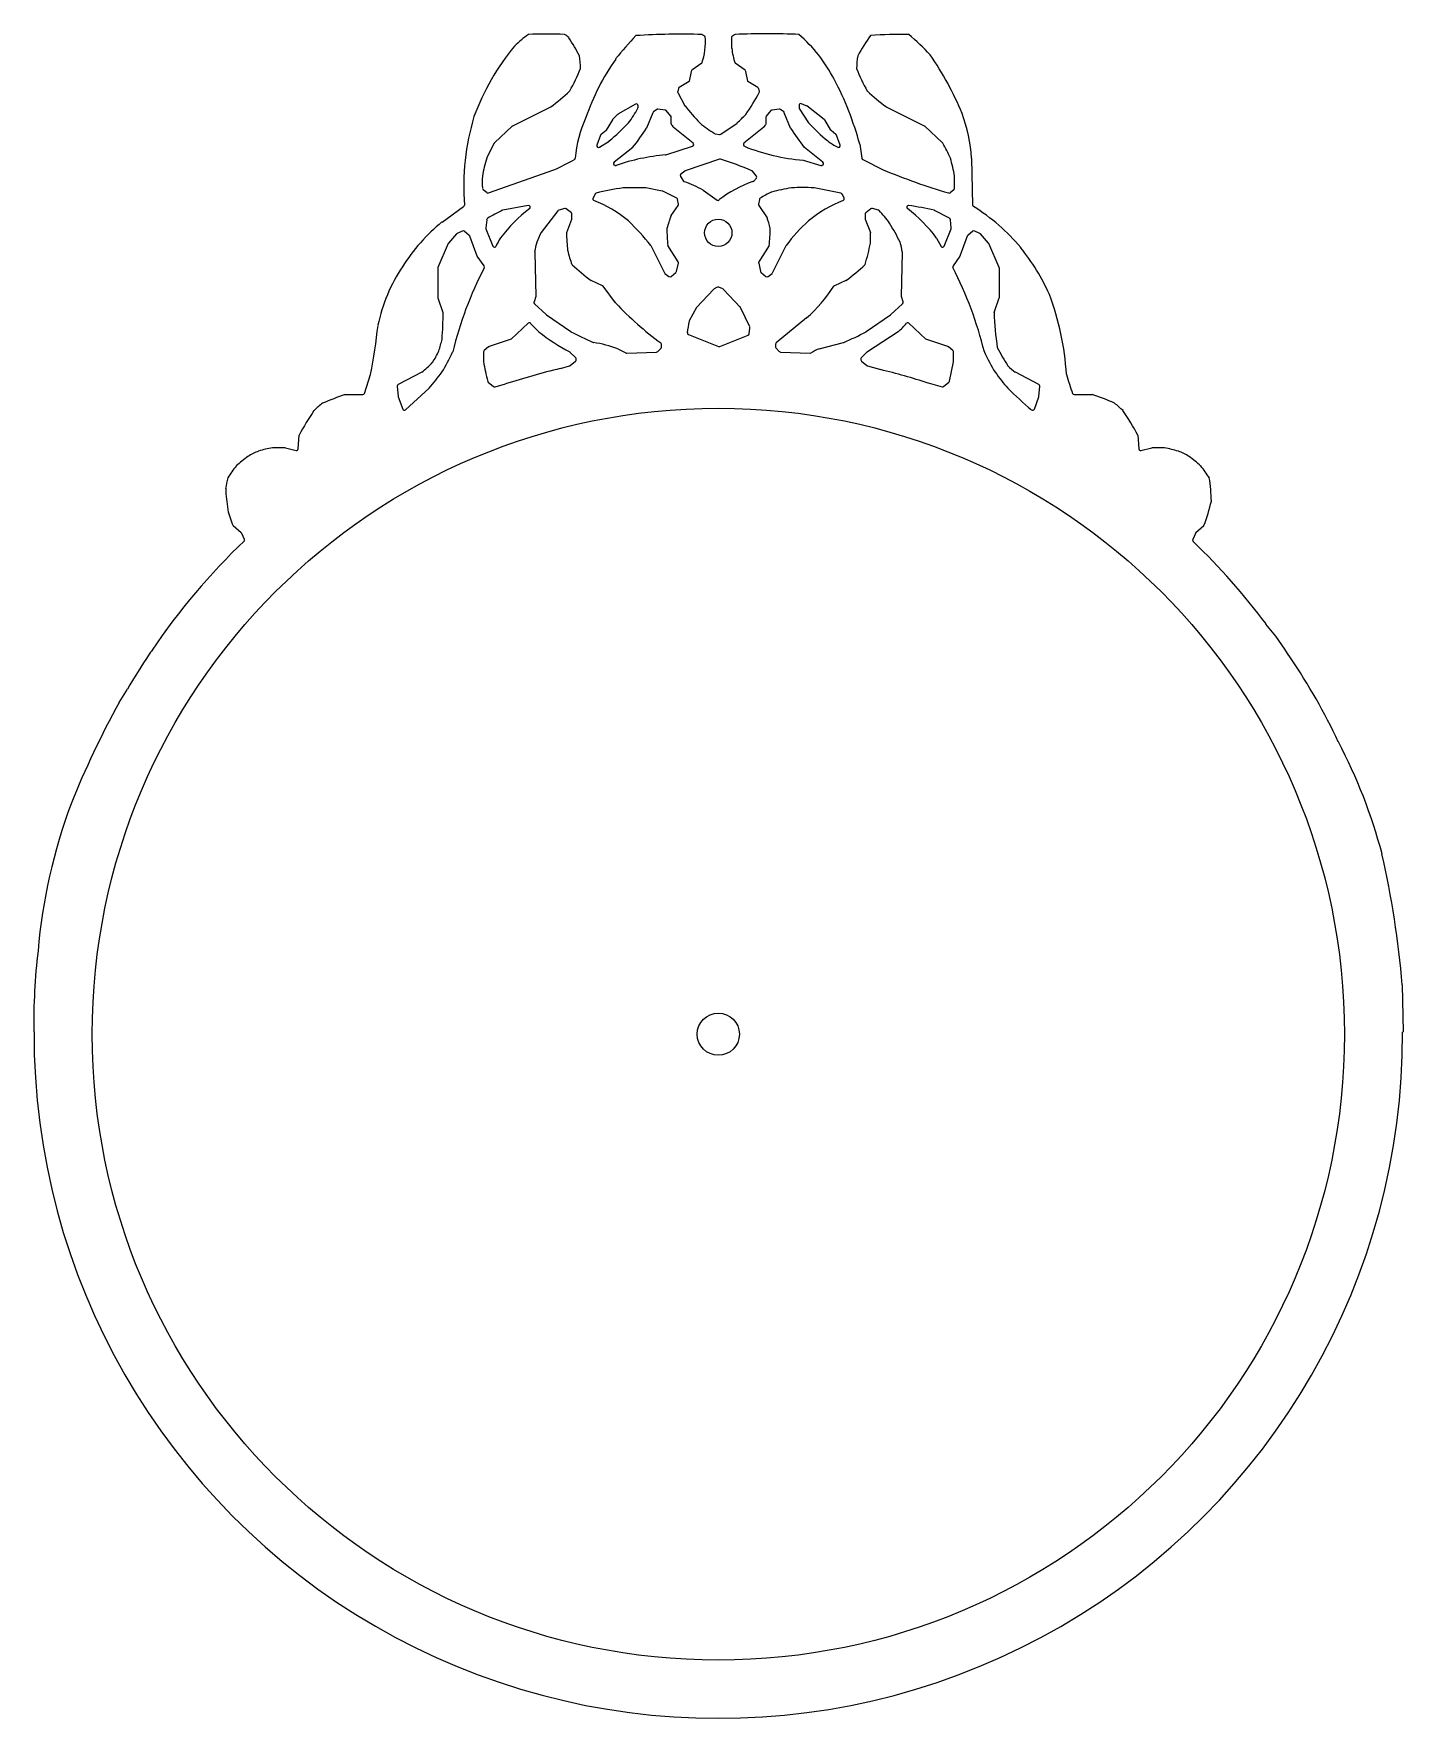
# Model space of a CAD drawing. Header units: millimetres. Extents: x -59 to 59, y -59 to 86.
import ezdxf

# ---------------------------------------------------------------- set-up
doc = ezdxf.new("R2010")
doc.units = ezdxf.units.MM
for name, color, linetype in [('CUT_INNER', 6, 'Continuous'), ('CUT_OUTER', 1, 'Continuous'), ('GUIDE', 3, 'Continuous')]:
    doc.layers.add(name, color=color, linetype=linetype)

msp = doc.modelspace()

# ---------------------------------------------------------------- linework, layer by layer
at = {"layer": 'CUT_INNER'}
for points in [[(-7.14, 80.2), (-8.65, 79.33)], [(-6.92, 79.92), (-6.92, 80.07)], [(6.96, 80.11), (6.96, 79.92)], [(7.58, 80.07), (7.17, 80.24)], [(9.14, 78.88), (7.62, 80.05)], [(-8.68, 79.31), (-9.11, 78.88), (-9.12, 78.86), (-9.13, 78.85), (-9.67, 77.95), (-9.67, 77.95)], [(-5.65, 79.47), (-6.18, 78.13), (-6.18, 78.13)], [(-5.31, 79.75), (-5.6, 79.53)], [(-4.59, 79.7), (-5.2, 79.78)], [(-4.1, 79.18), (-4.49, 79.65)], [(-4.07, 78.5), (-4.07, 78.5), (-4.07, 79.09)], [(4.11, 79.09), (4.11, 78.5), (4.11, 78.5)], [(4.53, 79.65), (4.14, 79.18)], [(5.24, 79.78), (4.63, 79.7)], [(5.64, 79.53), (5.35, 79.75)], [(6.22, 78.13), (6.22, 78.13), (5.69, 79.47)], [(6.98, 79.84), (7.77, 78.6), (7.78, 78.59)], [(9.71, 77.95), (9.71, 77.95), (9.18, 78.84)], [(-10.15, 77.54), (-10.47, 76.67)], [(-10.24, 76.49), (-9.41, 77.02), (-9.4, 77.03)], [(-9.67, 77.95), (-9.68, 77.94), (-10.1, 77.6)], [(-2.17, 76.83), (-3.88, 78.22), (-3.89, 78.22)], [(3.92, 78.22), (3.92, 78.22), (2.21, 76.83)], [(10.14, 77.6), (9.72, 77.94), (9.71, 77.95)], [(10.5, 76.67), (10.19, 77.54)], [(-7.38, 76.48), (-7.38, 76.47), (-8.98, 75.19)], [(-4.54, 75.83), (-4.52, 75.83), (-2.22, 76.57)], [(9.02, 75.19), (7.42, 76.47), (7.42, 76.48)], [(-8.92, 74.93), (-8.89, 74.92)], [(-2.9, 74.44), (-3.23, 74.17)], [(0.11, 75.45), (-2.85, 74.46)], [(2.9, 74.45), (2.89, 74.46)], [(3.29, 74.01), (2.94, 74.42)], [(7.32, 75.37), (7.33, 75.37), (8.85, 74.92)], [(8.93, 74.92), (8.96, 74.93)], [(-4.83, 72.71), (-6.26, 72.98), (-6.27, 72.98)], [(-3.59, 72.1), (-4.79, 72.7)], [(-3.26, 73.97), (-2.99, 73.57)], [(-1.31, 72.8), (-0.11, 71.94)], [(3.03, 73.55), (3.28, 73.81)], [(10.56, 72.54), (8.26, 72.98), (8.24, 72.98)], [(-16.39, 71.46), (-18.57, 71.06), (-18.58, 71.05)], [(-13.24, 71.22), (-13.76, 71.07)], [(-10.63, 72.46), (-10.8, 72.11)], [(-4.07, 70.59), (-4.07, 70.6), (-3.46, 71.46)], [(-3.44, 71.57), (-3.51, 71.99)], [(3.55, 71.99), (3.47, 71.57)], [(3.5, 71.46), (4.2, 70.41), (4.2, 70.41)], [(4.58, 72.62), (4.56, 72.61)], [(10.84, 72.11), (10.67, 72.46)], [(13.8, 71.07), (13.28, 71.22)], [(-19.97, 70.24), (-20.05, 69.53)], [(-18.58, 71.05), (-18.59, 71.05)], [(-13.84, 71.01), (-15.27, 69.14), (-15.28, 69.12)], [(-12.67, 70.82), (-13.11, 71.19)], [(-13.07, 69.12), (-13.07, 69.13), (-12.63, 70.29)], [(-12.62, 70.35), (-12.62, 70.71)], [(12.65, 70.71), (12.65, 70.35)], [(12.66, 70.29), (13.11, 69.13), (13.11, 69.12)], [(13.14, 71.19), (12.71, 70.82)], [(19.94, 70.36), (18.65, 71.04), (18.63, 71.05), (18.62, 71.05)], [(20.09, 69.53), (20.01, 70.24)], [(-22.56, 69.01), (-23.26, 68.22)], [(-22.08, 69.26), (-22.51, 69.04)], [(-21.47, 68.87), (-21.91, 69.25)], [(-20.2, 66.25), (-20.79, 67.1), (-20.79, 67.1), (-20.79, 67.11), (-21.42, 68.81)], [(-20.04, 69.46), (-19.44, 67.95)], [(15.69, 68.29), (15.68, 68.3)], [(18.81, 68.66), (18.81, 68.66), (19.21, 67.93)], [(19.48, 67.95), (20.08, 69.46)], [(21.46, 68.81), (20.83, 67.11), (20.83, 67.1), (20.83, 67.1), (20.24, 66.25)], [(21.95, 69.25), (21.51, 68.87)], [(22.55, 69.04), (22.11, 69.26)], [(23.3, 68.22), (22.6, 69.01)], [(-23.28, 68.18), (-24.18, 66.12)], [(-15.83, 67.47), (-15.83, 67.45), (-15.74, 63.61), (-15.74, 63.61), (-15.74, 63.61), (-15.89, 63.15)], [(-5.82, 68.02), (-5.81, 68.02), (-4.64, 65.66)], [(-3.46, 66.6), (-4.34, 68.02), (-4.35, 68.02)], [(4.38, 68.02), (4.38, 68.02), (3.5, 66.6)], [(4.67, 65.66), (5.85, 68.02), (5.85, 68.02)], [(15.93, 63.15), (15.78, 63.61), (15.78, 63.61), (15.78, 63.61), (15.87, 67.45), (15.87, 67.47)], [(24.22, 66.12), (23.32, 68.18)], [(-24.19, 66.06), (-24.19, 63.54)], [(-4.6, 65.61), (-4.26, 65.34)], [(-4.07, 65.34), (-3.65, 65.69)], [(-3.6, 65.77), (-3.44, 66.49)], [(3.48, 66.49), (3.64, 65.77)], [(3.69, 65.69), (4.11, 65.34)], [(4.3, 65.34), (4.63, 65.61)], [(24.23, 63.54), (24.23, 66.06)], [(-9.99, 64.55), (-10.96, 64.99), (-10.96, 64.99)], [(-8.84, 63.06), (-8.85, 63.06), (-9.93, 64.5)], [(-0.41, 64.23), (-1.85, 62.71)], [(-0.09, 64.41), (-0.37, 64.27)], [(0.4, 64.27), (0.04, 64.41)], [(1.89, 62.71), (0.46, 64.23)], [(11, 64.99), (11, 64.99), (10.02, 64.55)], [(-24.18, 63.49), (-23.74, 62.24), (-23.73, 62.23)], [(-15.85, 62.99), (-14.83, 62.06), (-14.81, 62.04), (-12.72, 60.59), (-12.71, 60.58)], [(-1.87, 62.67), (-2.5, 61.52), (-2.5, 61.5), (-2.51, 61.49)], [(2.71, 60.99), (1.91, 62.67)], [(12.75, 60.58), (12.76, 60.59), (14.85, 62.04), (14.87, 62.06), (15.89, 62.99)], [(23.77, 62.23), (23.77, 62.24), (24.22, 63.49)], [(-16.4, 61.31), (-17.85, 59.94), (-17.85, 59.94)], [(-15.47, 60.58), (-16.19, 61.3)], [(7.6, 61.77), (4.99, 59.61)], [(17.89, 59.94), (17.89, 59.94), (16.44, 61.31)], [(-17.85, 59.94), (-17.86, 59.93), (-19.76, 59.3)], [(-10.78, 59.66), (-10.76, 59.66)], [(-2.58, 60.35), (0.01, 59.31)], [(0.12, 59.31), (2.56, 60.27)], [(2.65, 60.39), (2.72, 60.9)], [(8.71, 59.11), (10.8, 59.66), (10.82, 59.66)], [(15.5, 60.58), (12.85, 58.84), (12.84, 58.83)], [(19.8, 59.3), (17.9, 59.93), (17.89, 59.94)], [(-22.91, 58.83), (-22.9, 58.84)], [(-20.24, 58.85), (-20.24, 58.02), (-20.24, 58.01)], [(-19.8, 59.28), (-20.19, 58.97)], [(-12.29, 58.32), (-12.79, 58.82), (-12.8, 58.83), (-12.81, 58.84)], [(-12.25, 58.17), (-12.25, 58.22)], [(-8.66, 59.11), (-7.96, 58.76)], [(-7.89, 58.74), (-5.32, 58.83)], [(-5.22, 58.87), (-4.94, 59.16)], [(-4.9, 59.26), (-4.9, 59.5)], [(4.94, 59.5), (4.94, 59.26)], [(4.98, 59.16), (5.26, 58.87)], [(5.36, 58.83), (7.93, 58.74)], [(12.29, 58.22), (12.29, 58.17)], [(20.22, 58.97), (19.84, 59.28)], [(22.94, 58.84), (22.95, 58.83)], [(-25.57, 57.09), (-25.57, 57.09), (-27.6, 56.03)], [(-13.62, 57.41), (-12.83, 57.63)], [(-12.77, 57.66), (-12.3, 58.05)], [(12.34, 58.05), (12.81, 57.66)], [(12.87, 57.63), (13.89, 57.34), (13.98, 57.32)], [(19.92, 56.31), (20.28, 57.99), (20.28, 58.01)], [(27.64, 56.03), (25.61, 57.08), (25.61, 57.09)], [(-27.68, 55.88), (-27.59, 54.99)], [(-26.97, 53.84), (-24.94, 55.7), (-24.93, 55.71)], [(-19.83, 56.23), (-19.38, 55.85)], [(-19.25, 55.82), (-18.34, 56.08)], [(18.09, 56.16), (19.29, 55.82)], [(19.42, 55.85), (19.87, 56.23)], [(27.63, 54.99), (27.71, 55.88)], [(-27.59, 54.96), (-27.21, 53.9)], [(27.25, 53.9), (27.63, 54.96)]]:
    msp.add_lwpolyline(points, dxfattribs=at)
for centre, radius in [((0, 69.11), 1.18), ((0, 0), 1.82)]:
    msp.add_circle(centre, radius, dxfattribs=at)
for centre, radius, start, end in [((-7.07, 80.07), 0.15, 360, 120.0671), ((-7.07, 79.92), 0.15, 332.7273, 0), ((7.11, 80.11), 0.15, 66.8078, 180), ((7.11, 79.92), 0.15, 180, 212.7273), ((7.52, 79.93), 0.15, 52.5938, 66.8078), ((-24.83, 95.02), 23.7, 310.6208, 316.1228), ((-8.57, 79.2), 0.15, 120.0671, 135.0368), ((-17.63, 85.84), 12.26, 323.7523, 330.7607), ((-5.51, 79.41), 0.15, 126.8552, 158.1859), ((-5.22, 79.63), 0.15, 82.9089, 126.8552), ((-4.61, 79.55), 0.15, 39.7634, 82.9089), ((-4.22, 79.09), 0.15, 360, 39.7634), ((-1.27, 80.17), 3.26, 210.8402, 216.6565), ((1.25, 80.21), 3.34, 323.4067, 329.0967), ((4.26, 79.09), 0.15, 140.2366, 180), ((4.65, 79.55), 0.15, 97.0911, 140.2366), ((5.26, 79.63), 0.15, 53.1448, 97.0911), ((5.55, 79.41), 0.15, 21.8141, 53.1448), ((21.4, 91.35), 18.66, 223.1331, 230.1233), ((9.05, 78.76), 0.15, 30.9583, 52.5938), ((-10.01, 77.49), 0.15, 128.6508, 160.0249), ((-20.27, 87.04), 16.66, 320.6623, 327.68), ((25.23, 90.6), 22.73, 213.2575, 218.4001), ((15.51, 85.63), 10.53, 234.7692, 240.3), ((10.05, 77.49), 0.15, 19.9751, 51.3492), ((-10.32, 76.62), 0.15, 160.0249, 302.469), ((-2.95, 57.83), 18.07, 95.0383, 108.9087), ((-2.27, 76.72), 0.15, 287.8219, 51.0085), ((2.31, 76.72), 0.15, 129.0001, 252.1743), ((8.88, 93.23), 17.93, 248.3144, 264.9956), ((10.36, 76.62), 0.15, 243.2287, 19.9751), ((-8.89, 75.08), 0.15, 128.6598, 255.9421), ((-8.85, 75.07), 0.15, 255.9421, 286.3989), ((-3.13, 74.05), 0.15, 128.6508, 213.7042), ((-2.8, 74.32), 0.15, 108.4316, 128.6508), ((0.16, 75.31), 0.15, 75.374, 108.4316), ((-7.84, 49.37), 27.29, 66.8444, 72.8792), ((2.82, 74.33), 0.15, 39.8297, 57.8505), ((8.89, 75.07), 0.15, 253.6011, 284.0579), ((8.92, 75.08), 0.15, 284.0579, 51.3402), ((-4.69, 48.39), 24.85, 98.141, 103.6171), ((-7.24, 52.32), 20.68, 87.3272, 92.6747), ((-4.85, 72.56), 0.15, 63.4349, 79.3859), ((-2.87, 73.65), 0.15, 213.7042, 246.0413), ((-5.66, 65.19), 8.76, 60.2197, 71.8136), ((6.14, 64.22), 9.83, 108.7608, 128.2276), ((2.92, 73.66), 0.15, 293.9587, 315), ((3.17, 73.91), 0.15, 315, 39.8297), ((8.94, 56.18), 17.01, 98.8881, 104.8771), ((7.28, 52.85), 20.16, 87.2613, 92.7465), ((-8.69, 61.19), 12.55, 127.0979, 143.4434), ((-16.36, 71.31), 0.15, 311.9923, 100.4822), ((-13.2, 71.07), 0.15, 50.2065, 105.9246), ((-10.67, 72.04), 0.15, 153.4104, 243.4423), ((-14.84, 61.56), 11.13, 50.3826, 68.3473), ((-10.49, 72.39), 0.15, 106.7137, 153.4104), ((-3.65, 71.96), 0.15, 9.4723, 63.4349), ((-3.58, 71.55), 0.15, 324.9808, 9.4723), ((-0.02, 72.06), 0.15, 234.4474, 303.7014), ((3.62, 71.55), 0.15, 170.5277, 213.7042), ((3.69, 71.97), 0.15, 124.3707, 170.5277), ((9.35, 62.7), 11.01, 115.7772, 121.4303), ((14.88, 61.56), 11.13, 111.6511, 129.6008), ((10.53, 72.39), 0.15, 26.5405, 79.126), ((10.71, 72.04), 0.15, 296.5577, 26.5405), ((13.24, 71.07), 0.15, 74.0893, 129.7935), ((16.4, 71.31), 0.15, 85.2289, 228.0077), ((8.73, 61.19), 12.55, 36.5416, 52.9013), ((13.55, 49.84), 21.81, 76.5655, 82.468), ((-19.83, 70.22), 0.15, 123.6326, 173.6508), ((-12.47, 57.99), 14.43, 115.1124, 121.0315), ((-13.72, 70.92), 0.15, 105.9246, 142.6982), ((-12.77, 70.71), 0.15, 360, 50.2065), ((-12.77, 70.35), 0.15, 338.9833, 360), ((-26.81, 50.79), 27.16, 39.3739, 45.4138), ((7.21, 66.23), 12.09, 158.8381, 164.3469), ((-4.93, 67.17), 9.69, 13.8821, 19.5612), ((16.82, 59.94), 13.62, 131.5571, 143.6303), ((12.8, 70.71), 0.15, 129.7935, 180), ((12.8, 70.35), 0.15, 180, 201.0413), ((13.76, 70.92), 0.15, 45.512, 74.0893), ((2.96, 61.03), 14.8, 37.0808, 42.5193), ((-1.82, 59.66), 19.51, 26.2734, 31.8097), ((19.86, 70.22), 0.15, 6.3492, 61.925), ((-22.45, 68.91), 0.15, 116.6141, 138.3512), ((-22.01, 69.13), 0.15, 50.2005, 116.6141), ((-21.56, 68.76), 0.15, 20.2222, 50.2005), ((-19.9, 69.51), 0.15, 173.6508, 201.8014), ((-15.23, 66.26), 4.28, 145.7432, 156.9568), ((-7.66, 66.09), 8.29, 164.5427, 170.3969), ((-8.47, 65.6), 7.67, 152.6403, 159.4077), ((-0.06, 69.1), 13.02, 179.9083, 186.7985), ((10.36, 69.67), 14.8, 180.7075, 186.4117), ((-12.11, 69.79), 16.59, 353.8717, 358.9613), ((3.18, 68.67), 9.94, 357.3446, 2.64), ((9.13, 66.4), 6.82, 8.998, 16.0548), ((19.94, 69.51), 0.15, 338.1986, 6.3492), ((21.6, 68.76), 0.15, 129.7995, 159.7778), ((22.05, 69.13), 0.15, 63.3859, 129.7995), ((22.49, 68.91), 0.15, 41.6488, 63.3859), ((-23.15, 68.12), 0.15, 138.3512, 156.5067), ((-19.3, 68.01), 0.15, 201.8014, 331.3989), ((-0.46, 70.76), 12.93, 194.3255, 199.8671), ((-2.07, 71.03), 15.44, 342.4454, 349.478), ((19.34, 68.01), 0.15, 208.6011, 338.1986), ((23.19, 68.12), 0.15, 23.5068, 41.6488), ((-24.04, 66.06), 0.15, 156.5067, 180), ((9.19, 50.97), 33.04, 152.7461, 166.2189), ((-20.32, 66.17), 0.15, 335.5552, 34.9772), ((3.74, 84.31), 24.28, 227.6605, 232.7431), ((-4.5, 65.73), 0.15, 206.5707, 231.3492), ((-3.75, 65.81), 0.15, 309.8297, 347.4452), ((-3.59, 66.52), 0.15, 347.4452, 32.0136), ((3.62, 66.52), 0.15, 147.9864, 192.5548), ((3.78, 65.81), 0.15, 192.5548, 230.1703), ((4.54, 65.73), 0.15, 308.6508, 333.4293), ((-1.25, 81.37), 20.45, 306.7924, 312.8257), ((20.36, 66.17), 0.15, 145.0228, 204.4448), ((-9.14, 50.98), 33.03, 13.7785, 27.2565), ((24.08, 66.06), 0.15, 0, 23.5068), ((-10.05, 64.41), 0.15, 36.8699, 65.546), ((-4.16, 65.46), 0.15, 231.3492, 309.8297), ((-0.3, 64.13), 0.15, 116.5283, 136.7384), ((-0.02, 64.27), 0.15, 68.2366, 116.5283), ((0.35, 64.13), 0.15, 43.2616, 68.2366), ((4.2, 65.46), 0.15, 230.1703, 308.6508), ((-0.78, 71.44), 12.79, 310.9173, 327.1506), ((10.09, 64.41), 0.15, 114.4414, 143.1301), ((-24.04, 63.54), 0.15, 180, 199.6322), ((-15.75, 63.1), 0.15, 161.5467, 227.4937), ((11.38, 82), 27.71, 223.1316, 233.8925), ((-1.74, 62.6), 0.15, 136.7384, 151.7077), ((1.78, 62.61), 0.15, 25.352, 43.2616), ((15.79, 63.1), 0.15, 312.5063, 18.4533), ((24.08, 63.54), 0.15, 340.3445, 360), ((-47.73, 62.04), 24, 354.9732, 0.4632), ((-16.29, 61.2), 0.15, 44.9796, 133.2616), ((6.31, 59.51), 9.04, 167.3597, 173.7229), ((12.34, 64.47), 5.01, 309.0702, 320.8422), ((16.33, 61.2), 0.15, 46.7276, 135), ((51.34, 63.21), 27.58, 182.0286, 188.3565), ((-32.82, 61.85), 9.2, 341.4548, 347.9827), ((-5.71, 72.56), 15.45, 230.8615, 242.6539), ((-0.59, 83.55), 25.97, 242.1858, 246.9007), ((-12.34, 49.32), 10.45, 69.3815, 81.3172), ((-5.05, 59.5), 0.15, 360, 50.3909), ((-2.52, 60.49), 0.15, 176.0993, 248.207), ((2.5, 60.41), 0.15, 291.4449, 351.8552), ((2.58, 60.92), 0.15, 351.8552, 25.352), ((5.09, 59.5), 0.15, 129.6091, 180), ((2.11, 80.43), 22.52, 292.7302, 298.1698), ((-33.04, 63.14), 9.89, 328.0751, 334.7521), ((-41.58, 67.54), 20.6, 329.4997, 334.9884), ((-20.09, 58.85), 0.15, 128.6867, 180), ((-19.71, 59.16), 0.15, 108.4297, 128.6867), ((-12.4, 58.17), 0.15, 309.8297, 0), ((-12.4, 58.22), 0.15, 0, 44.9693), ((-7.9, 58.89), 0.15, 243.4349, 271.978), ((-5.33, 58.98), 0.15, 271.978, 315), ((-5.05, 59.26), 0.15, 315, 0), ((0.07, 59.45), 0.15, 248.207, 291.4449), ((5.09, 59.26), 0.15, 180, 225), ((5.37, 58.98), 0.15, 225, 268.022), ((7.93, 58.89), 0.15, 268.022, 296.5651), ((10.04, 55.56), 3.79, 110.5384, 122.4741), ((12.44, 58.22), 0.15, 140.6518, 180), ((12.44, 58.17), 0.15, 180, 230.1703), ((17.51, 53.65), 6.98, 132.0166, 138.0332), ((19.75, 59.16), 0.15, 51.3492, 71.5703), ((20.13, 58.85), 0.15, 5.7055, 51.3492), ((12.12, 58.44), 8.17, 356.9731, 3.0185), ((43.1, 68.33), 22.29, 205.234, 210.308), ((38.64, 66.74), 16.42, 207.3081, 213.6344), ((-32.4, 65.6), 10.91, 308.72, 315.2156), ((-42.09, 70.57), 22.7, 319.117, 323.5727), ((-3.71, 60.59), 16.73, 188.8767, 194.8576), ((-0.05, 0.18), 58.81, 103.3425, 108.1222), ((-12.87, 57.77), 0.15, 285.7323, 309.8297), ((12.91, 57.77), 0.15, 230.1703, 254.2677), ((0.04, 0.14), 58.85, 72.1394, 76.2917), ((38.83, 67.92), 18.47, 215.917, 221.3934), ((30.1, 62.98), 7.41, 226.1335, 232.6833), ((-27.53, 55.9), 0.15, 117.5545, 185.2035), ((-19.74, 56.34), 0.15, 197.3467, 230.2005), ((-19.29, 55.97), 0.15, 230.2005, 285.7323), ((19.33, 55.97), 0.15, 254.2677, 309.7995), ((19.78, 56.34), 0.15, 309.7995, 348.1104), ((50.24, 81.22), 35.91, 225.2648, 229.7024), ((27.57, 55.9), 0.15, 354.7965, 62.4455), ((-27.45, 55.01), 0.15, 185.2035, 199.6555), ((-27.07, 53.95), 0.15, 199.6555, 312.5146), ((27.11, 53.95), 0.15, 233.1211, 340.3445), ((27.48, 55.01), 0.15, 340.3445, 354.7965)]:
    msp.add_arc(centre, radius, start, end, dxfattribs=at)
at = {"layer": 'CUT_OUTER'}
for points in [[(1.17, 85.02), (1.17, 86.03), (1.17, 86.03)], [(-2.34, 83.03), (-2.51, 82.18), (-2.51, 82.17), (-2.51, 82.17), (-3.37, 81.65)], [(-1.4, 83.74), (-1.4, 83.73), (-1.41, 83.73), (-2.27, 83.13)], [(2.31, 83.13), (1.45, 83.73), (1.44, 83.73)], [(3.41, 81.65), (2.55, 82.17), (2.55, 82.17), (2.55, 82.18), (2.37, 83.03)], [(-3.44, 81.56), (-3.5, 81.31)], [(3.54, 81.31), (3.48, 81.56)], [(9.99, 82.36), (9.99, 82.36)], [(-14.45, 79.97), (-14.46, 79.96), (-17.74, 78.32)], [(-3.49, 81.2), (-2.88, 80.07), (-2.87, 80.06)], [(17.78, 78.32), (14.5, 79.96), (14.49, 79.97)], [(0.21, 77.61), (1.62, 78.58), (1.63, 78.59)], [(-17.78, 78.3), (-19.3, 76.86)], [(-0.27, 77.66), (0.1, 77.59)], [(19.34, 76.86), (17.82, 78.3)], [(-19.34, 76.82), (-19.96, 75.57), (-19.97, 75.56)], [(12.19, 76.75), (12.2, 76.75), (12.37, 75.54)], [(21.84, 75.55), (21.93, 71.5)], [(-19.8, 72.55), (-14.19, 74.54)], [(12.45, 75.43), (14.21, 74.55)], [(-20.28, 72.85), (-19.94, 72.58)], [(19.98, 72.58), (20.32, 72.85)], [(20.37, 72.96), (20.37, 73.98), (20.37, 73.99)], [(-23.82, 70.04), (-21.96, 71.38)], [(-30.5, 55.26), (-29.99, 56.89), (-29.98, 56.9)], [(30.02, 56.91), (30.02, 56.9)], [(-32.19, 55.16), (-32.18, 55.16), (-30.64, 55.16)], [(30.68, 55.16), (32.22, 55.16), (32.23, 55.16)], [(-36.22, 50.47), (-36.14, 51.66), (-36.14, 51.67)], [(36.18, 51.67), (36.18, 51.66), (36.26, 50.47)], [(-37.33, 50.56), (-37.33, 50.56), (-36.4, 50.33)], [(36.44, 50.33), (37.37, 50.56), (37.37, 50.56)], [(-41.13, 43.23), (-41.83, 43.85), (-41.84, 43.85)], [(41.88, 43.85), (41.87, 43.85), (41.17, 43.23)], [(-40.86, 42.66), (-41.09, 43.18)], [(41.13, 43.18), (40.9, 42.66)], [(40.93, 42.5), (40.96, 42.46)], [(-51.67, 28.6), (-50.95, 29.74)], [(58.97, 4.25), (59.06, 0.21), (59.06, 0.21), (59.06, 0.2), (59, 0.17)], [(-59, 0.19), (-59.02, 0.2), (-59.02, 0.21)]]:
    msp.add_lwpolyline(points, dxfattribs=at)
for centre, radius, start, end in [((-8.56, 75.77), 13.05, 126.8106, 133.6859), ((-14.82, 55.14), 31.11, 87.123, 92.8781), ((-16.07, 82.09), 5, 50.4458, 55.7197), ((-28.21, 75.87), 18.33, 27.6332, 33.298), ((17.6, 63.03), 33.82, 136.927, 141.454), ((-3.27, 25.39), 60.85, 88.242, 93.6086), ((-3.07, 83.42), 3.25, 53.3352, 59.1756), ((-6.64, 85.53), 5.53, 341.1135, 5.2331), ((3.16, 83.35), 3.34, 120.9025, 126.5902), ((4.2, 30.13), 56.15, 87.1859, 92.8141), ((-1.19, 76.7), 12.52, 26.8638, 49.448), ((30.7, 73.8), 21.47, 144.9665, 150.4776), ((15.71, 52.47), 33.75, 88.7844, 94.4034), ((-0.35, 66.72), 25.72, 43.6357, 49.2864), ((-1.15, 71.71), 21.26, 140.5954, 159.5414), ((-24.26, 82.8), 12.39, 2.209, 7.3275), ((7.39, 85.68), 6.26, 186.0069, 198.1068), ((22.38, 82.96), 10.46, 172.1991, 178.262), ((-3.13, 69.52), 26.09, 22.2682, 34.9452), ((-30.58, 90.99), 20.23, 331.5168, 337.5736), ((7.96, 72.36), 20.5, 145.067, 160.9763), ((-2.19, 83), 0.15, 124.9945, 168.6688), ((2.23, 83), 0.15, 11.2958, 55.0228), ((30.2, 90.79), 19.77, 202.3558, 208.5538), ((-3.3, 81.52), 0.15, 120.9854, 165.9421), ((3.33, 81.52), 0.15, 14.0579, 59.0146), ((-14.63, 69.43), 27.81, 15.2609, 27.6958), ((-26.35, 95.93), 19.91, 306.6965, 312.8968), ((-3.36, 81.27), 0.15, 165.9421, 208.3041), ((10.71, 90.65), 17.22, 217.9423, 224.4458), ((-13.27, 90.31), 19.11, 324.9071, 331.5681), ((3.4, 81.28), 0.15, 333.9709, 14.0579), ((25.56, 94.94), 18.62, 226.8884, 233.5182), ((-0.48, 73.05), 21.47, 163.5195, 184.1498), ((-1.54, 74.62), 10.83, 155.8738, 175.1115), ((6.83, 89.02), 13.41, 231.0966, 237.7865), ((-5.86, 86.81), 11.12, 312.3408, 317.7002), ((7.36, 74.47), 14.52, 4.2617, 19.8845), ((-17.67, 78.19), 0.15, 116.5651, 133.2616), ((-0.24, 77.81), 0.15, 240.5222, 258.7467), ((0.12, 77.74), 0.15, 258.7467, 304.5046), ((17.71, 78.19), 0.15, 46.7276, 63.439), ((-6.87, 71.65), 13.67, 163.3918, 170.1192), ((-19.2, 76.75), 0.15, 133.2616, 153.4455), ((19.24, 76.75), 0.15, 31.5978, 46.7276), ((8.8, 70.76), 12.19, 23.186, 29.8885), ((6.84, 71.63), 13.74, 9.897, 16.592), ((-20.53, 89.48), 16.23, 293.0129, 300.078), ((-12.48, 75.56), 0.15, 302.0904, 351.8846), ((12.52, 75.56), 0.15, 188.1411, 243.4423), ((33.31, 119.42), 48.76, 246.9429, 253.9805), ((-11.41, 73.47), 8.94, 176.6334, 183.3382), ((-20.18, 72.96), 0.15, 185.7015, 231.3133), ((20.22, 72.96), 0.15, 308.6867, 0), ((-22.04, 71.5), 0.15, 305.541, 358.7248), ((-19.85, 72.69), 0.15, 231.3133, 289.5331), ((19.89, 72.69), 0.15, 256.2872, 308.6867), ((22.08, 71.5), 0.15, 181.2752, 234.4673), ((13.41, 57.38), 16.42, 39.5424, 58.4692), ((-13.57, 57.58), 16.14, 129.4413, 147.8128), ((11.96, 56.4), 18.16, 24.0293, 39.0276), ((-15.35, 58.25), 14.29, 146.2709, 168.3554), ((6.46, 55.48), 23.6, 3.479, 20.6207), ((-84.18, 67.32), 55.19, 349.1216, 353.5611), ((51.45, 62.76), 22.21, 195.2884, 199.7652), ((-30.64, 55.31), 0.15, 270, 342.4642), ((30.68, 55.31), 0.15, 203.0937, 270), ((-13.54, 39.36), 25.74, 145.92, 151.4297), ((-28.19, 46.91), 9.57, 128.2575, 134.1068), ((-24.88, 33.08), 23.25, 108.3077, 113.3979), ((25.13, 33.63), 22.67, 66.5365, 71.7579), ((27.31, 45.85), 10.97, 46.2657, 51.37), ((14.82, 40.11), 24.28, 28.4052, 34.2451), ((-31.34, 37.54), 15.36, 126.8571, 131.7316), ((-35.98, 41.83), 9.21, 113.3653, 119.7613), ((-36.72, 40.39), 10.32, 99.5892, 106.3979), ((-37.89, 40.89), 9.69, 86.7352, 93.2607), ((-36.37, 50.48), 0.15, 255.971, 356.1794), ((36.41, 50.48), 0.15, 183.8206, 284.029), ((37.92, 41.6), 8.98, 86.4823, 93.5218), ((36.65, 39.93), 10.78, 73.7537, 80.2715), ((36.27, 42.35), 8.63, 60.0108, 66.8333), ((33.66, 40.33), 11.75, 47.5199, 53.8913), ((-33.18, 45.68), 9.4, 165.8118, 171.5219), ((-32.58, 41.69), 11.58, 140.8785, 147.0661), ((30.09, 39.86), 14.7, 33.5907, 38.4647), ((23.69, 45.27), 18.84, 2.1169, 8.2923), ((-25.88, 47.81), 16.61, 182.5348, 188.9075), ((-29.11, 48.86), 13.68, 195.3971, 201.4857), ((20.36, 51.56), 22.85, 340.3052, 345.8456), ((-0.03, 0.02), 58.96, 133.8216, 145.8487), ((-41.23, 43.12), 0.15, 23.1922, 48.7945), ((-41, 42.6), 0.148, 346.7392, 23.3596), ((41.04, 42.6), 0.15, 156.7634, 223.0303), ((0.03, 0.03), 58.96, 36.8316, 46.0342), ((41.26, 43.12), 0.15, 131.2055, 156.7634), ((27.71, 19.11), 25.4, 31.7079, 39.8137), ((-0.14, 0.09), 58.83, 146.2615, 149.7333), ((-47.17, 31.75), 2.14, 140.2584, 151.8274), ((6.07, 3.02), 52.32, 25.082, 34.2419), ((20.47, -10.91), 82.25, 151.2863, 158.0189), ((12.42, 3.62), 46.37, 14.9123, 27.7401), ((-10.54, 3.04), 48.29, 159.5998, 175.0661), ((-20.75, -2.28), 79.98, 4.6789, 12.8778), ((-8.2, 1.04), 50.82, 173.0422, 180.9369), ((0, 0), 59, 179.8112, 0.1634)]:
    msp.add_arc(centre, radius, start, end, dxfattribs=at)
at = {"layer": 'GUIDE'}
msp.add_circle((0, 0), 53.98, dxfattribs=at)

doc.saveas('drawing.dxf')
